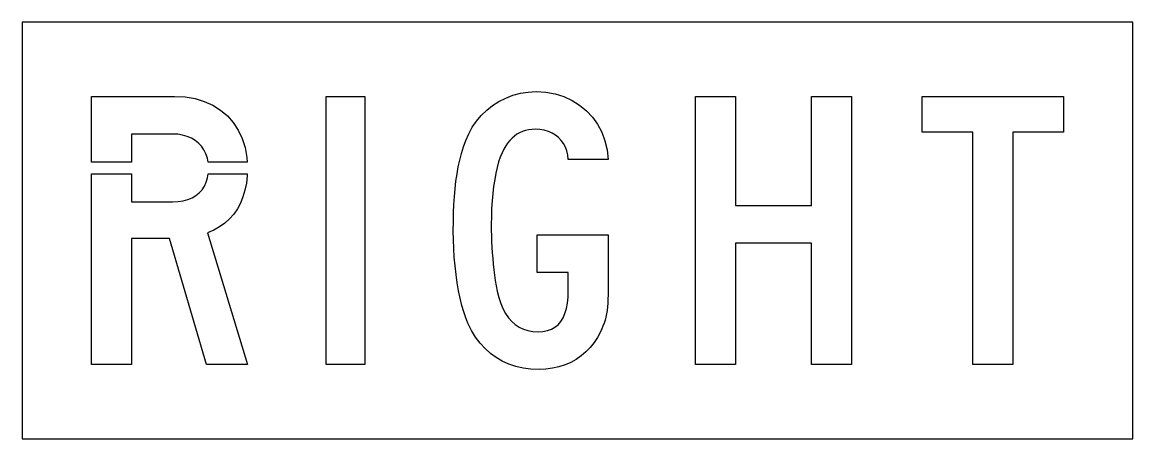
# Model space of a CAD drawing. Extents: x 0 to 48, y 0 to 18.
import ezdxf

# ---------------------------------------------------------------- set-up
doc = ezdxf.new("R2010")
doc.units = 0
doc.layers.add('CUT', color=7, linetype='Continuous')
doc.layers.add('OUTSIDE', color=1, linetype='Continuous')

msp = doc.modelspace()

# ---------------------------------------------------------------- linework, layer by layer
at = {"layer": 'CUT'}
for points in [[(25.2942, 5.6991), (25.2762, 5.5461), (25.2522, 5.4), (25.2234, 5.2609), (25.1886, 5.1275), (25.1478, 4.9977), (25.101, 4.8725), (25.0482, 4.7484), (24.9894, 4.6267), (24.8622, 4.3809), (24.7158, 4.1536), (24.5502, 3.9438), (24.3666, 3.7525), (24.165, 3.582), (23.9466, 3.4313), (23.7126, 3.3026), (23.4642, 3.1959), (23.2002, 3.1113), (22.9242, 3.0499), (22.6362, 3.0116), (22.3362, 3), (21.9858, 3.0139), (21.6522, 3.0568), (21.3354, 3.1275), (21.0342, 3.2272), (20.7498, 3.3536), (20.4834, 3.5078), (20.235, 3.6899), (20.0034, 3.8974), (19.7898, 4.1328), (19.5954, 4.3936), (19.419, 4.68), (19.263, 4.993), (19.1706, 5.2226), (19.0842, 5.48), (19.0038, 5.7641), (18.9306, 6.0713), (18.8634, 6.3983), (18.8046, 6.7426), (18.753, 7.0997), (18.711, 7.4672), (18.6762, 7.8417), (18.651, 8.2209), (18.6366, 8.6012), (18.6306, 8.9791), (18.6342, 9.3768), (18.6426, 9.7583), (18.657, 10.1223), (18.6798, 10.4713), (18.7086, 10.8075), (18.747, 11.131), (18.7938, 11.4429), (18.849, 11.7455), (18.915, 12.04), (18.9918, 12.3275), (19.0794, 12.6081), (19.1778, 12.8852), (19.3002, 13.1832), (19.4526, 13.4661), (19.6338, 13.7304), (19.8426, 13.9762), (20.0754, 14.2), (20.331, 14.4006), (20.607, 14.5757), (20.8998, 14.7229), (21.2094, 14.8412), (21.5322, 14.9281), (21.8658, 14.9826), (22.2102, 15), (22.6326, 14.9757), (23.0346, 14.9026), (23.4126, 14.7832), (23.7666, 14.6209), (24.0906, 14.418), (24.3834, 14.1768), (24.6426, 13.8997), (24.8646, 13.5901), (25.0458, 13.2504), (25.185, 12.8817), (25.2798, 12.4875), (25.3254, 12.0713), (23.5998, 12.0713), (23.5782, 12.2591), (23.5374, 12.4365), (23.4762, 12.6012), (23.397, 12.753), (23.2986, 12.8899), (23.1834, 13.0128), (23.0514, 13.1183), (22.9038, 13.2075), (22.7406, 13.2783), (22.563, 13.3304), (22.3722, 13.3629), (22.1682, 13.3733), (22.023, 13.3675), (21.8838, 13.349), (21.7506, 13.32), (21.6222, 13.2783), (21.4998, 13.2249), (21.3834, 13.16), (21.273, 13.0823), (21.1698, 12.993), (21.0726, 12.8922), (20.9814, 12.7797), (20.8974, 12.6557), (20.8206, 12.5188), (20.739, 12.3612), (20.6634, 12.1757), (20.5926, 11.9646), (20.529, 11.7293), (20.4714, 11.473), (20.421, 11.1971), (20.3766, 10.9038), (20.3406, 10.5965), (20.3118, 10.2765), (20.2902, 9.9461), (20.277, 9.6087), (20.2734, 9.2643), (20.2746, 9.0197), (20.2806, 8.7739), (20.289, 8.527), (20.301, 8.28), (20.3166, 8.0342), (20.3358, 7.7896), (20.3586, 7.5461), (20.385, 7.3061), (20.415, 7.0672), (20.4486, 6.833), (20.4858, 6.6023), (20.5254, 6.3762), (20.5962, 6.1026), (20.6802, 5.851), (20.7786, 5.6226), (20.8902, 5.4162), (21.0174, 5.233), (21.1578, 5.0742), (21.3114, 4.9386), (21.4806, 4.8272), (21.663, 4.7403), (21.8586, 4.6777), (22.0698, 4.6394), (22.2942, 4.6267), (22.5054, 4.6383), (22.6974, 4.6742), (22.8714, 4.7345), (23.025, 4.8191), (23.1606, 4.9293), (23.2782, 5.0638), (23.3766, 5.2238), (23.457, 5.4104), (23.5194, 5.6226), (23.5638, 5.8603), (23.5902, 6.1246), (23.5998, 6.4168), (23.5998, 7.1901), (22.2522, 7.1901), (22.2522, 8.8168), (25.3254, 8.8168), (25.3254, 6.4168), (25.3242, 6.2197), (25.3182, 6.0354), (25.3086, 5.8626)], [(7.7472, 12.6371), (7.6212, 12.7728), (7.4748, 12.891), (7.3104, 12.9896), (7.1292, 13.0672), (6.9312, 13.1241), (6.72, 13.1577), (6.4944, 13.1693), (4.7256, 13.1693), (4.7256, 11.9559), (3, 11.9559), (3, 14.7971), (6.5784, 14.7971), (7.0392, 14.7716), (7.47, 14.6986), (7.8708, 14.5768), (8.2392, 14.411), (8.5728, 14.2023), (8.868, 13.953), (9.1248, 13.6643), (9.3384, 13.3386), (9.51, 12.978), (9.6336, 12.5838), (9.7104, 12.1594), (9.7222, 11.9559), (8.0325, 11.9559), (8.0016, 12.1246), (7.9392, 12.3113), (7.854, 12.4829)], [(14.8149, 3.2029), (13.1313, 3.2029), (13.1313, 14.7971), (14.8149, 14.7971)], [(30.8259, 3.2029), (29.1003, 3.2029), (29.1003, 14.7971), (30.8259, 14.7971), (30.8259, 10.0783), (34.1103, 10.0783), (34.1103, 14.7971), (35.8371, 14.7971), (35.8371, 3.2029), (34.1103, 3.2029), (34.1103, 8.4504), (30.8259, 8.4504)], [(41.0832, 3.2029), (41.0832, 13.2516), (38.8944, 13.2516), (38.8944, 14.7971), (45, 14.7971), (45, 13.2516), (42.81, 13.2516), (42.81, 3.2029)], [(3, 11.4539), (4.7256, 11.4539), (4.7256, 10.2406), (6.4944, 10.2406), (6.7368, 10.2522), (6.9612, 10.2846), (7.164, 10.338), (7.3476, 10.4122), (7.5108, 10.5072), (7.6524, 10.622), (7.7736, 10.7565), (7.8732, 10.9096), (7.9512, 11.0823), (8.0076, 11.2725), (8.037, 11.4539), (9.7279, 11.4539), (9.7248, 11.3675), (9.6876, 11.0452), (9.6264, 10.7403), (9.5412, 10.4528), (9.432, 10.1849), (9.3, 9.9357), (9.1428, 9.7072), (8.9628, 9.4997), (8.76, 9.3142), (8.5332, 9.1519), (8.2824, 9.0128), (8.01, 8.898), (9.7368, 3.2029), (7.968, 3.2029), (6.3684, 8.6545), (4.7256, 8.6545), (4.7256, 3.2029), (3, 3.2029)]]:
    msp.add_lwpolyline(points, close=True, dxfattribs=at)
at = {"layer": 'OUTSIDE'}
msp.add_lwpolyline([(0, 0), (48, 0), (48, 18), (0, 18)], close=True, dxfattribs=at)

doc.saveas('drawing.dxf')
